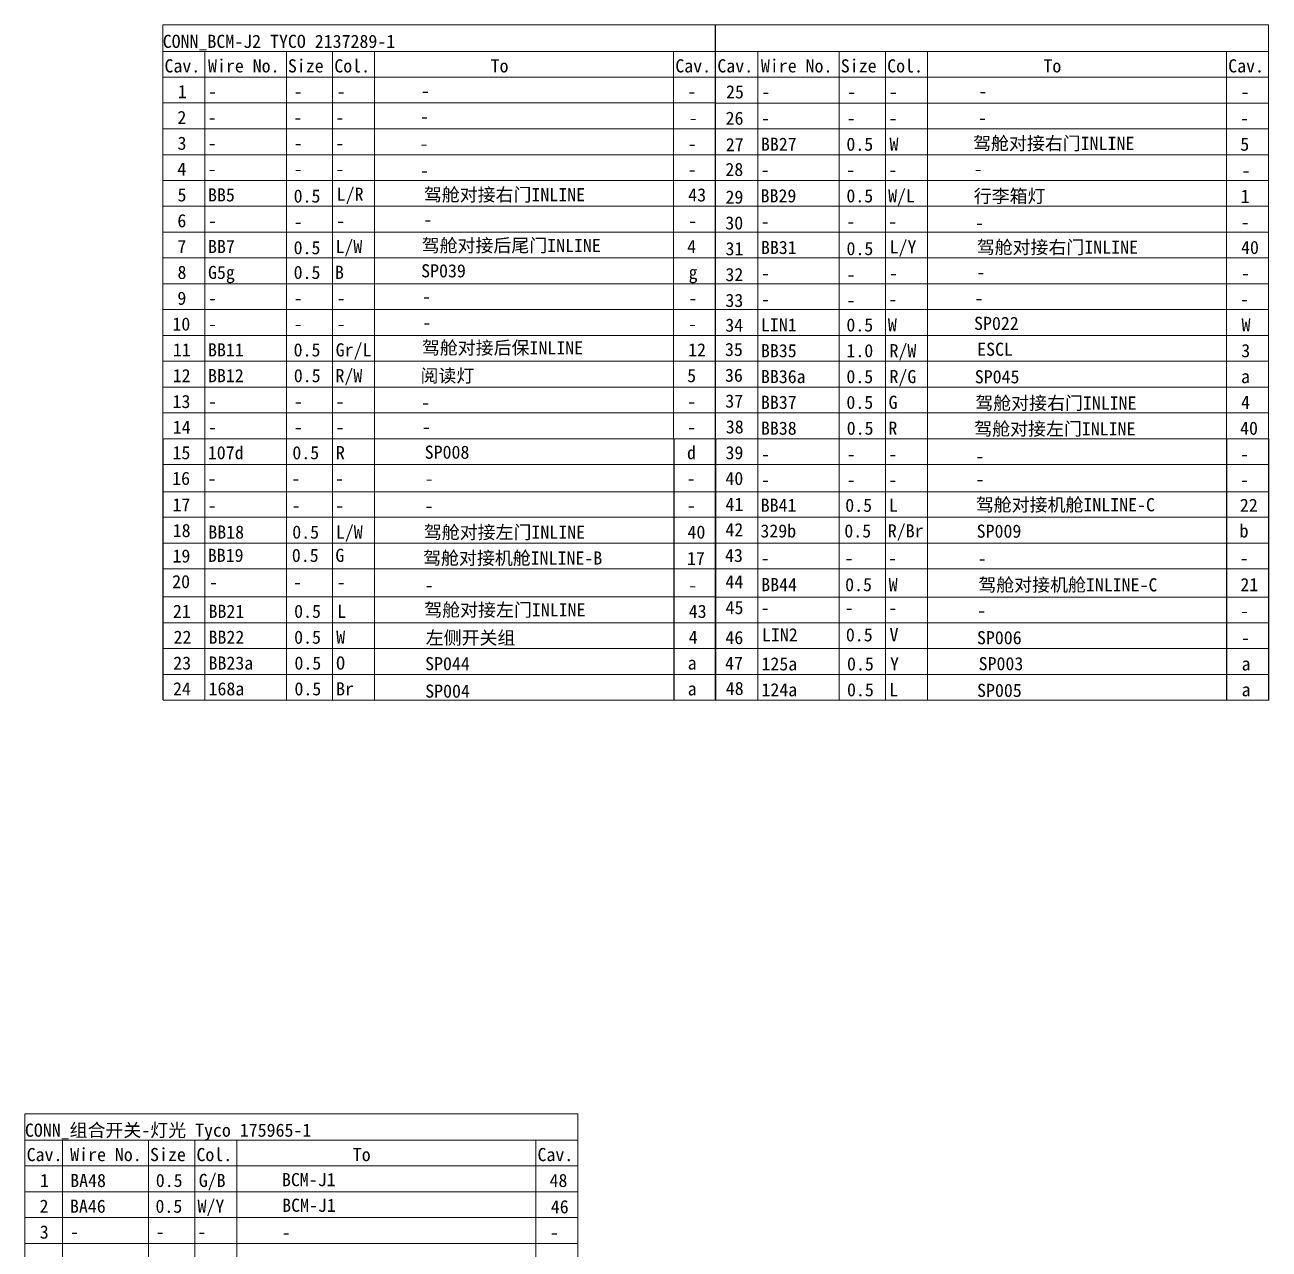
# Model space of a CAD drawing. Header units: millimetres. Extents: x 17 to 3784, y 12 to 1382.
# Drawn here: x 904.9 to 1024.6, y 605.2 to 723 of the extents above; entities that cross this region are included whole.
import ezdxf

# ---------------------------------------------------------------- set-up
doc = ezdxf.new("R2010")
doc.units = ezdxf.units.MM
doc.styles.add('FangSong_GB2312_Style', font='simfang.ttf')

msp = doc.modelspace()

# ---------------------------------------------------------------- linework, layer by layer
msp.add_line((918.13, 683.18), (918.13, 658.08))
at = {"color": 0}
for p, q in [((967.32, 683.22), (967.32, 658.04)), ((971.36, 683.17), (971.36, 658.04)), ((1020.55, 683.21), (1020.55, 658.03)), ((1024.59, 683.21), (1024.59, 658.03))]:
    msp.add_line(p, q, dxfattribs=at)
at = {"color": 7, "linetype": 'Continuous', "lineweight": 13}
for points in [[(918.13, 723.05), (971.36, 723.05)], [(918.13, 723.05), (918.13, 683.21)], [(971.36, 723.04), (1024.59, 723.04)], [(918.13, 720.5), (971.36, 720.5)], [(971.36, 720.49), (1024.59, 720.49)], [(918.13, 718.01), (971.36, 718.01)], [(971.36, 718.01), (1024.59, 718.01)], [(918.13, 715.53), (971.36, 715.53)], [(971.36, 715.52), (1024.59, 715.52)], [(904.86, 618.23), (958.1, 618.23)], [(904.86, 618.23), (904.86, 583.37)], [(958.09, 618.22), (958.09, 583.37)], [(904.86, 615.68), (958.1, 615.68)], [(908.48, 615.64), (908.48, 583.37)], [(916.76, 615.68), (916.76, 583.37)], [(921.21, 615.68), (921.21, 583.37)], [(925.26, 615.68), (925.26, 583.37)], [(954.04, 615.68), (954.04, 583.37)], [(904.86, 613.2), (958.1, 613.2)], [(904.86, 610.71), (958.1, 610.71)], [(904.86, 608.22), (958.1, 608.22)], [(904.86, 605.74), (958.1, 605.74)]]:
    msp.add_lwpolyline(points, dxfattribs=at)
at = {"color": 0, "linetype": 'Continuous', "lineweight": 13}
for points in [[(971.31, 723.02), (971.31, 658.04)], [(971.36, 723.03), (971.36, 683.21)], [(1024.59, 723.04), (1024.59, 683.21)], [(922.18, 720.5), (922.18, 658.04)], [(930.03, 720.5), (930.03, 658.04)], [(934.48, 720.5), (934.48, 658.04)], [(938.53, 720.5), (938.53, 658.04)], [(967.31, 720.5), (967.31, 683.21)], [(975.41, 720.49), (975.41, 658.03)], [(983.26, 720.49), (983.26, 658.03)], [(987.71, 720.49), (987.71, 658.03)], [(991.76, 720.49), (991.76, 658.03)], [(1020.54, 720.49), (1020.54, 683.21)], [(918.13, 713.04), (971.36, 713.04)], [(971.36, 713.04), (1024.59, 713.04)], [(918.13, 710.55), (971.36, 710.55)], [(971.36, 710.55), (1024.59, 710.55)], [(918.13, 708.07), (971.36, 708.07)], [(971.36, 708.06), (1024.59, 708.06)], [(918.13, 705.58), (971.36, 705.58)], [(971.36, 705.58), (1024.59, 705.58)], [(918.13, 703.1), (971.36, 703.1)], [(971.36, 703.09), (1024.59, 703.09)], [(918.13, 700.61), (971.36, 700.61)], [(971.36, 700.61), (1024.59, 700.61)], [(918.13, 698.13), (971.36, 698.13)], [(971.36, 698.12), (1024.59, 698.12)], [(918.13, 695.64), (971.36, 695.64)], [(971.36, 695.64), (1024.59, 695.64)], [(918.13, 693.16), (971.36, 693.16)], [(971.36, 693.15), (1024.59, 693.15)], [(918.13, 690.67), (971.36, 690.67)], [(971.36, 690.67), (1024.59, 690.67)], [(918.13, 688.18), (971.36, 688.18)], [(971.36, 688.18), (1024.59, 688.18)], [(918.13, 685.7), (971.36, 685.7)], [(971.36, 685.69), (1024.59, 685.69)], [(918.13, 683.21), (971.36, 683.21)], [(971.36, 683.21), (1024.59, 683.21)], [(918.13, 680.74), (971.37, 680.74)], [(971.36, 680.73), (1024.6, 680.73)], [(918.14, 678.08), (971.37, 678.08)], [(971.36, 678.08), (1024.6, 678.08)], [(918.14, 675.64), (971.38, 675.64)], [(971.37, 675.64), (1024.61, 675.64)], [(918.14, 673.16), (971.38, 673.16)], [(971.37, 673.15), (1024.61, 673.15)], [(918.15, 670.68), (971.38, 670.68)], [(971.38, 670.68), (1024.61, 670.68)], [(918.18, 667.98), (971.42, 667.98)], [(971.41, 667.97), (1024.65, 667.97)], [(918.18, 665.49), (971.42, 665.49)], [(971.41, 665.49), (1024.65, 665.49)], [(918.18, 663.01), (971.42, 663.01)], [(971.41, 663), (1024.65, 663)], [(918.18, 660.52), (971.42, 660.52)], [(971.41, 660.52), (1024.65, 660.52)], [(918.18, 658.04), (971.42, 658.04)], [(971.41, 658.03), (1024.65, 658.03)]]:
    msp.add_lwpolyline(points, dxfattribs=at)

# ---------------------------------------------------------------- texts
at = {"color": 7, "linetype": 'Continuous', "style": 'FangSong_GB2312_Style'}
for s, height, p in [('CONN_BCM-J2 TYCO 2137289-1', 1.2655, (918.13, 720.83)), ('Cav.', 1.265, (918.3, 718.47)), ('Wire No.', 1.265, (922.49, 718.47)), ('Size', 1.265, (930.18, 718.47)), ('Col.', 1.265, (934.65, 718.47)), ('To', 1.265, (949.7, 718.47)), ('Cav.', 1.265, (967.48, 718.47)), ('Cav.', 1.265, (971.53, 718.47)), ('Wire No.', 1.265, (975.72, 718.47)), ('Size', 1.265, (983.41, 718.47)), ('Col.', 1.265, (987.88, 718.47)), ('To', 1.265, (1002.92, 718.47)), ('Cav.', 1.265, (1020.71, 718.47)), ('1', 1.27, (919.58, 715.99)), ('-', 1.27, (922.49, 715.99)), ('-', 1.27, (930.73, 715.99)), ('-', 1.27, (934.87, 715.99)), ('-', 1.27, (942.98, 716.06)), ('-', 1.27, (968.64, 715.99)), ('25', 1.265, (972.36, 715.97)), ('-', 1.27, (975.76, 715.97)), ('-', 1.27, (984.02, 715.97)), ('-', 1.27, (988.04, 715.97)), ('-', 1.27, (996.66, 716.02)), ('-', 1.27, (1021.89, 715.97)), ('2', 1.27, (919.54, 713.5)), ('-', 1.27, (922.46, 713.51)), ('-', 1.27, (930.7, 713.51)), ('-', 1.27, (934.75, 713.51)), ('-', 1.27, (942.9, 713.59)), ('-', 1.27, (968.76, 713.45)), ('26', 1.265, (972.32, 713.43)), ('-', 1.27, (975.72, 713.43)), ('-', 1.27, (983.98, 713.43)), ('-', 1.27, (988, 713.43)), ('-', 1.27, (996.62, 713.48)), ('-', 1.27, (1021.85, 713.43)), ('CONN_组合开关-灯光 Tyco 175965-1', 1.2655, (904.86, 616.01)), ('Cav.', 1.265, (905.03, 613.66)), ('Wire No.', 1.265, (909.22, 613.66)), ('Size', 1.265, (916.91, 613.66)), ('Col.', 1.265, (921.38, 613.66)), ('To', 1.265, (936.43, 613.66)), ('Cav.', 1.265, (954.21, 613.66)), ('1', 1.27, (906.31, 611.17)), ('BA48', 1.265, (909.22, 611.17)), ('0.5', 1.265, (917.46, 611.17)), ('G/B', 1.265, (921.6, 611.17)), ('BCM-J1', 1.265, (929.61, 611.25)), ('48', 1.265, (955.37, 611.17)), ('2', 1.27, (906.27, 608.69)), ('BA46', 1.265, (909.2, 608.69)), ('0.5', 1.265, (917.43, 608.69)), ('W/Y', 1.265, (921.48, 608.69)), ('BCM-J1', 1.265, (929.63, 608.78)), ('46', 1.265, (955.49, 608.64)), ('3', 1.27, (906.29, 606.2)), ('-', 1.27, (909.2, 606.21)), ('-', 1.27, (917.46, 606.21)), ('-', 1.27, (921.47, 606.21)), ('-', 1.27, (929.58, 606.17)), ('-', 1.27, (955.4, 606.15))]:
    msp.add_text(s, height=height, dxfattribs=at).set_placement(p)
at = {"color": 0, "linetype": 'Continuous', "style": 'FangSong_GB2312_Style'}
for s, height, p in [('3', 1.27, (919.55, 711.02)), ('-', 1.27, (922.46, 711.02)), ('-', 1.27, (930.73, 711.02)), ('-', 1.27, (934.74, 711.02)), ('27', 1.265, (972.34, 710.89)), ('BB27', 1.265, (975.72, 710.93)), ('0.5', 1.265, (983.95, 710.93)), ('W', 1.27, (988.1, 710.93)), ('驾舱对接右门INLINE', 1.2655, (996.15, 711.01)), ('5', 1.27, (1021.87, 710.93)), ('-', 1.27, (942.85, 710.98)), ('-', 1.27, (968.67, 710.97)), ('4', 1.27, (919.53, 708.53)), ('28', 1.265, (972.3, 708.5)), ('-', 1.27, (922.46, 708.54)), ('-', 1.27, (930.73, 708.54)), ('-', 1.27, (934.74, 708.54)), ('-', 1.27, (942.9, 708.41)), ('-', 1.27, (968.67, 708.48)), ('-', 1.27, (975.69, 708.45)), ('-', 1.27, (983.93, 708.45)), ('-', 1.27, (987.98, 708.45)), ('-', 1.27, (996.2, 708.54)), ('-', 1.27, (1021.99, 708.4)), ('5', 1.27, (919.55, 706.05)), ('BB5', 1.265, (922.49, 706.05)), ('0.5', 1.265, (930.73, 705.94)), ('L/R', 1.265, (934.88, 706.11)), ('驾舱对接右门INLINE', 1.2655, (943.27, 706.07)), ('43', 1.265, (968.72, 706.05)), ('29', 1.265, (972.31, 705.84)), ('6', 1.27, (919.54, 703.56)), ('30', 1.265, (972.29, 703.35)), ('-', 1.27, (922.49, 703.56)), ('-', 1.27, (930.73, 703.45)), ('-', 1.27, (934.83, 703.56)), ('-', 1.27, (943.23, 703.67)), ('-', 1.27, (968.72, 703.56)), ('-', 1.27, (975.69, 703.48)), ('-', 1.27, (983.95, 703.48)), ('-', 1.27, (987.97, 703.48)), ('-', 1.27, (996.33, 703.36)), ('-', 1.27, (1021.9, 703.42)), ('7', 1.27, (919.54, 701.08)), ('BB7', 1.265, (922.49, 701.08)), ('0.5', 1.265, (930.73, 700.97)), ('L/W', 1.265, (934.76, 701.08)), ('驾舱对接后尾门INLINE', 1.2655, (943.06, 701.18)), ('4', 1.27, (968.62, 701.08)), ('31', 1.265, (972.31, 700.87)), ('BB31', 1.265, (975.72, 700.99)), ('0.5', 1.265, (983.96, 700.88)), ('L/Y', 1.265, (988.11, 701.05)), ('驾舱对接右门INLINE', 1.2655, (996.5, 701.01)), ('40', 1.265, (1021.94, 700.99)), ('8', 1.27, (919.55, 698.59)), ('G5g', 1.265, (922.49, 698.59)), ('0.5', 1.265, (930.73, 698.59)), ('B', 1.27, (934.71, 698.59)), ('SP039', 1.265, (943.01, 698.74)), ('32', 1.265, (972.3, 698.38)), ('g', 1.27, (968.76, 698.59)), ('-', 1.27, (975.72, 698.5)), ('-', 1.27, (983.96, 698.39)), ('-', 1.27, (988.06, 698.5)), ('-', 1.27, (996.46, 698.61)), ('-', 1.27, (1021.94, 698.5)), ('9', 1.27, (919.54, 696.1)), ('-', 1.27, (922.49, 696.1)), ('-', 1.27, (930.73, 696.1)), ('-', 1.27, (934.87, 696.1)), ('-', 1.27, (943.1, 696.27)), ('-', 1.27, (968.74, 696.1)), ('33', 1.265, (972.3, 695.89)), ('-', 1.27, (975.72, 696.02)), ('-', 1.27, (983.96, 695.91)), ('-', 1.27, (987.99, 696.02)), ('-', 1.27, (996.29, 696.12)), ('-', 1.27, (1021.85, 696.02)), ('10', 1.265, (919.06, 693.62)), ('LIN1', 1.265, (975.72, 693.53)), ('0.5', 1.265, (983.95, 693.53)), ('W', 1.27, (987.94, 693.53)), ('SP022', 1.265, (996.24, 693.68)), ('W', 1.27, (1021.99, 693.53)), ('-', 1.27, (922.49, 693.62)), ('-', 1.27, (930.73, 693.62)), ('-', 1.27, (934.87, 693.62)), ('-', 1.27, (943.13, 693.77)), ('-', 1.27, (968.71, 693.62)), ('34', 1.265, (972.29, 693.51)), ('BB11', 1.265, (922.49, 691.13)), ('0.5', 1.265, (930.73, 691.13)), ('Gr/L', 1.265, (934.78, 691.13)), ('驾舱对接后保INLINE', 1.2655, (943.08, 691.33)), ('12', 1.265, (968.71, 691.13)), ('35', 1.265, (972.26, 691.17)), ('R/W', 1.265, (988.1, 691.05)), ('ESCL', 1.265, (996.54, 691.19)), ('11', 1.265, (919.11, 691.13)), ('BB35', 1.265, (975.72, 691.05)), ('1.0', 1.265, (983.95, 691.05)), ('3', 1.27, (1021.96, 691.05)), ('R/W', 1.265, (934.76, 688.65)), ('阅读灯', 1.265, (942.95, 688.64)), ('12', 1.265, (919.09, 688.65)), ('BB12', 1.265, (922.49, 688.65)), ('0.5', 1.265, (930.75, 688.65)), ('5', 1.27, (968.62, 688.65)), ('36', 1.265, (972.26, 688.69)), ('BB36a', 1.265, (975.72, 688.56)), ('0.5', 1.265, (983.95, 688.56)), ('R/G', 1.265, (988.1, 688.56)), ('SP045', 1.265, (996.31, 688.54)), ('a', 1.27, (1021.94, 688.56)), ('13', 1.265, (919.07, 686.16)), ('-', 1.27, (922.49, 686.16)), ('-', 1.27, (930.75, 686.16)), ('-', 1.27, (934.76, 686.16)), ('-', 1.27, (943.01, 686.07)), ('-', 1.27, (968.62, 686.16)), ('37', 1.265, (972.29, 686.2)), ('BB37', 1.265, (975.72, 686.08)), ('0.5', 1.265, (983.95, 686.08)), ('G', 1.27, (988.01, 686.08)), ('驾舱对接右门INLINE', 1.2655, (996.36, 686.01)), ('4', 1.27, (1021.94, 686.08)), ('14', 1.265, (919.09, 683.68)), ('-', 1.27, (922.49, 683.68)), ('-', 1.27, (930.75, 683.68)), ('-', 1.27, (934.76, 683.68)), ('-', 1.27, (943.07, 683.73)), ('-', 1.27, (968.62, 683.68)), ('38', 1.265, (972.34, 683.72)), ('BB38', 1.265, (975.72, 683.59)), ('0.5', 1.265, (983.98, 683.59)), ('R', 1.27, (987.99, 683.59)), ('驾舱对接左门INLINE', 1.2655, (996.26, 683.53)), ('40', 1.265, (1021.85, 683.59)), ('15', 1.265, (919.07, 681.23)), ('107d', 1.265, (922.47, 681.23)), ('0.5', 1.265, (930.61, 681.23)), ('R', 1.27, (934.8, 681.23)), ('SP008', 1.265, (943.35, 681.28)), ('d', 1.27, (968.6, 681.23)), ('39', 1.265, (972.31, 681.23)), ('-', 1.27, (975.72, 681.1)), ('-', 1.27, (983.98, 681.1)), ('-', 1.27, (987.99, 681.1)), ('-', 1.27, (1021.85, 681.1)), ('-', 1.27, (996.37, 680.89)), ('16', 1.265, (919.04, 678.76)), ('-', 1.27, (922.44, 678.76)), ('-', 1.27, (930.52, 678.76)), ('-', 1.27, (934.71, 678.76)), ('-', 1.27, (943.34, 678.73)), ('-', 1.27, (968.57, 678.76)), ('40', 1.265, (972.3, 678.75)), ('-', 1.27, (996.38, 678.67)), ('-', 1.27, (975.72, 678.62)), ('-', 1.27, (983.98, 678.62)), ('-', 1.27, (987.99, 678.62)), ('-', 1.27, (1021.85, 678.62)), ('17', 1.265, (919.07, 676.22)), ('41', 1.265, (972.31, 676.26)), ('BB41', 1.265, (975.7, 676.17)), ('0.5', 1.265, (983.84, 676.17)), ('L', 1.27, (988.03, 676.17)), ('驾舱对接机舱INLINE-C', 1.2655, (996.41, 676.22)), ('22', 1.265, (1021.83, 676.17)), ('-', 1.27, (922.46, 676.14)), ('-', 1.27, (930.54, 676.14)), ('-', 1.27, (934.73, 676.14)), ('-', 1.27, (943.33, 676.11)), ('-', 1.27, (968.59, 676.14)), ('18', 1.265, (919.09, 673.74)), ('BB18', 1.265, (922.52, 673.59)), ('0.5', 1.265, (930.6, 673.59)), ('L/W', 1.265, (934.8, 673.59)), ('驾舱对接左门INLINE', 1.2655, (943.27, 673.57)), ('40', 1.265, (968.65, 673.59)), ('42', 1.265, (972.3, 673.82)), ('329b', 1.265, (975.67, 673.7)), ('0.5', 1.265, (983.75, 673.7)), ('R/Br', 1.265, (987.94, 673.7)), ('SP009', 1.265, (996.49, 673.68)), ('b', 1.27, (1021.8, 673.7)), ('19', 1.265, (919.07, 671.29)), ('BB19', 1.265, (922.47, 671.35)), ('0.5', 1.265, (930.56, 671.35)), ('G', 1.27, (934.75, 671.35)), ('驾舱对接机舱INLINE-B', 1.2655, (943.2, 671.09)), ('17', 1.265, (968.6, 671.05)), ('43', 1.265, (972.26, 671.34)), ('-', 1.27, (975.69, 671.08)), ('-', 1.27, (983.77, 671.08)), ('-', 1.27, (987.96, 671.08)), ('-', 1.27, (996.59, 671.05)), ('-', 1.27, (1021.82, 671.08)), ('20', 1.265, (919.04, 668.82)), ('44', 1.265, (972.3, 668.81)), ('BB44', 1.265, (975.75, 668.53)), ('0.5', 1.265, (983.83, 668.53)), ('W', 1.27, (988.02, 668.53)), ('驾舱对接机舱INLINE-C', 1.2655, (996.65, 668.51)), ('21', 1.265, (1021.88, 668.53)), ('-', 1.27, (922.59, 668.76)), ('-', 1.27, (930.68, 668.76)), ('-', 1.27, (934.87, 668.76)), ('-', 1.27, (943.35, 668.48)), ('-', 1.27, (968.72, 668.46)), ('BB21', 1.265, (922.54, 665.96)), ('L', 1.27, (934.93, 665.96)), ('驾舱对接左门INLINE', 1.2655, (943.31, 666.1)), ('45', 1.265, (972.32, 666.32)), ('21', 1.265, (919.11, 665.96)), ('0.5', 1.265, (930.78, 665.96)), ('43', 1.265, (968.77, 665.96)), ('-', 1.27, (975.7, 666.29)), ('-', 1.27, (983.78, 666.29)), ('-', 1.27, (987.98, 666.29)), ('-', 1.27, (996.54, 666.03)), ('-', 1.27, (1021.83, 665.99)), ('左侧开关组', 1.265, (943.45, 663.41)), ('LIN2', 1.265, (975.82, 663.7)), ('0.5', 1.265, (983.9, 663.7)), ('V', 1.27, (988.1, 663.7)), ('22', 1.265, (919.17, 663.47)), ('BB22', 1.265, (922.54, 663.47)), ('0.5', 1.265, (930.78, 663.47)), ('W', 1.27, (934.83, 663.47)), ('4', 1.27, (968.77, 663.47)), ('46', 1.265, (972.3, 663.43)), ('SP006', 1.265, (996.52, 663.42)), ('-', 1.27, (1021.95, 663.4)), ('23', 1.265, (919.14, 660.98)), ('BB23a', 1.265, (922.54, 660.98)), ('0.5', 1.265, (930.81, 660.98)), ('O', 1.27, (934.82, 660.98)), ('SP044', 1.265, (943.39, 660.92)), ('a', 1.27, (968.67, 660.98)), ('47', 1.265, (972.27, 660.96)), ('125a', 1.265, (975.77, 660.9)), ('0.5', 1.265, (984.01, 660.9)), ('Y', 1.27, (988.15, 660.9)), ('SP003', 1.265, (996.68, 660.92)), ('a', 1.27, (1022, 660.9)), ('24', 1.265, (919.12, 658.5)), ('168a', 1.265, (922.54, 658.5)), ('0.5', 1.265, (930.81, 658.5)), ('Br', 1.265, (934.82, 658.5)), ('SP004', 1.265, (943.4, 658.28)), ('a', 1.27, (968.67, 658.5)), ('48', 1.265, (972.34, 658.54)), ('124a', 1.265, (975.77, 658.41)), ('0.5', 1.265, (984.01, 658.41)), ('L', 1.27, (988.06, 658.41)), ('SP005', 1.265, (996.53, 658.35)), ('a', 1.27, (1022, 658.41))]:
    msp.add_text(s, height=height, dxfattribs=at).set_placement(p)
at = {"color": 1, "linetype": 'Continuous', "style": 'FangSong_GB2312_Style'}
for s, height, p in [('BB29', 1.265, (975.69, 705.96)), ('0.5', 1.265, (983.95, 705.96)), ('W/L', 1.265, (987.97, 705.96)), ('行李箱灯', 1.265, (996.21, 705.93)), ('1', 1.27, (1021.9, 705.91))]:
    msp.add_text(s, height=height, dxfattribs=at).set_placement(p)

doc.saveas('drawing.dxf')
